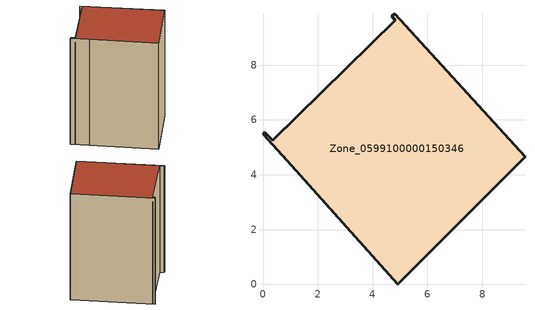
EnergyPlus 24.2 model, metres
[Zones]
Zone_0599100000150346
 floor ground (C_G): 0,5.48 0.07,5.54 0.35,5.26 4.83,9.64 4.7,9.78 4.81,9.88 9.56,4.66 4.92,0 1.05,4.33 z0
 wall outside (C_F): 1.05,4.33 4.92,0 9.56,4.66 4.81,9.88 4.7,9.78 4.83,9.64 0.35,5.26 0.07,5.54 0,5.48 1.05,4.33 z0:9.64
 roof outside (C_R): 4.7,9.78 4.83,9.64 0.35,5.26 0.07,5.54 0,5.48 1.05,4.33 4.92,0 9.56,4.66 4.81,9.88 z9.64
[BUILDING]
Pand.0599100000150346: North Axis=0; Terrain=City; Loads Convergence Tolerance Value=0.04; Temperature Convergence Tolerance Value=0.4; Solar Distribution=FullExterior; Maximum Number of Warmup Days=25; Minimum Number of Warmup Days=1
[Site:Location]
Rotterdam.The.Hague.AP_ZH_NLD Design_Conditions: Latitude=51.96; Longitude=4.45; Time Zone=1; Elevation=-4.5
[SITE:GROUNDTEMPERATURE:BUILDINGSURFACE]
18, 18, 18, 18, 18, 18, 18, 18, 18, 18, 18, 18
[MATERIAL] Thermal Absorptance=0.9; Solar Absorptance=0.7; Visible Absorptance=0.7
Name | Roughness | Thickness | Conductivity | Density | Specific Heat
G.TI.1946 | MediumSmooth | 0.15 | 1 | 540 | 1210
F.TI.1946 | Rough | 0.3 | 0.857143 | 1920 | 840
R.TI.1946 | MediumRough | 0.2 | 0.1 | 1500 | 1000
[CONSTRUCTION]
C_G: G.TI.1946
C_F: F.TI.1946
C_R: R.TI.1946
[ZONE]
Zone_0599100000150346: Type=1; Multiplier=1; Ceiling Height=Autocalculate; Volume=Autocalculate; Floor Area=autocalculate; Part of Total Floor Area=Yes
[ZONEINFILTRATION:DESIGNFLOWRATE]
Infil_Zone_0599100000150346: Zone or ZoneList or Space or SpaceList=Zone_0599100000150346; Schedule=AlwaysOn; Design Flow Rate Calculation Method=Flow/Area; Flow Rate per Floor Area=0.003; Constant Term Coefficient=1; Temperature Term Coefficient=0; Velocity Term Coefficient=0; Velocity Squared Term Coefficient=0
[HVACTEMPLATE:ZONE:IDEALLOADSAIRSYSTEM]
Zone_0599100000150346: Maximum Heating Supply Air Temperature=50; Minimum Cooling Supply Air Temperature=13; Maximum Heating Supply Air Humidity Ratio=0.0156; Minimum Cooling Supply Air Humidity Ratio=0.0077; Heating Limit=NoLimit; Cooling Limit=NoLimit; Dehumidification Control Type=ConstantSensibleHeatRatio; Cooling Sensible Heat Ratio=0.7; Dehumidification Setpoint=60; Humidification Control Type=None; Humidification Setpoint=30; Outdoor Air Method=None; Outdoor Air Flow Rate per Person=0.00944; Outdoor Air Flow Rate per Zone Floor Area=0; Outdoor Air Flow Rate per Zone=0; Demand Controlled Ventilation Type=None; Outdoor Air Economizer Type=NoEconomizer; Heat Recovery Type=None; Sensible Heat Recovery Effectiveness=0.7; Latent Heat Recovery Effectiveness=0.65
[ZONECONTROL:THERMOSTAT]
ThermostatControl_Zone_0599100000150346: Zone or ZoneList=Zone_0599100000150346; Control Type Schedule=DualSetpointControlType; Control 1=Thermostat_Zone_0599100000150346; Temperature Difference Between Cutout And Setpoint=0
[THERMOSTATSETPOINT:DUALSETPOINT]
Thermostat_Zone_0599100000150346: Heating Setpoint Temperature Schedule=HeatingSetpoint_Zone_0599100000150346; Cooling Setpoint Temperature Schedule=CoolingSetpoint_Zone_0599100000150346
[SCHEDULE:COMPACT]
HeatingSetpoint_Zone_0599100000150346: Through: 12/31, For: AllDays, Until: 24:00, 21
CoolingSetpoint_Zone_0599100000150346: Through: 12/31, For: AllDays, Until: 24:00, 24
DualSetpointControlType: Through: 12/31, For: AllDays, Until: 24:00, 4
AlwaysOn: Through: 12/31, For: AllDays, Until: 24:00, 1
